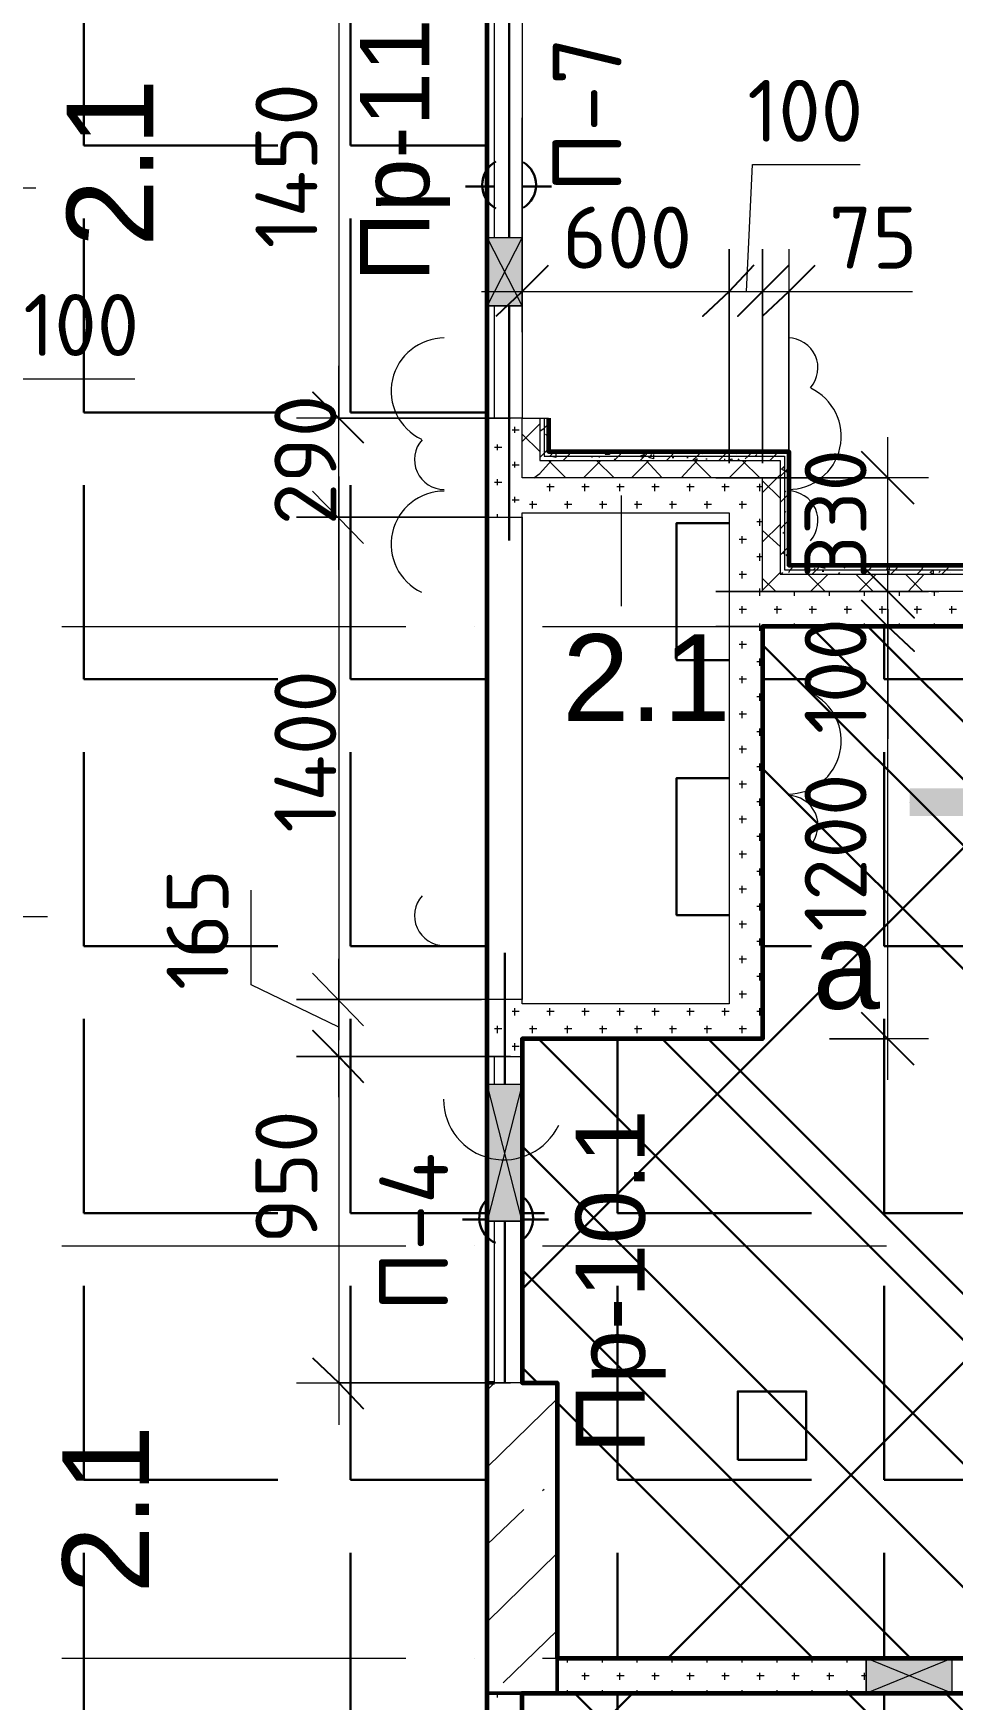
# Model space of a CAD drawing. Header units: millimetres. Extents: x -84737 to 172119, y -43083 to 59399.
# Drawn here: x 51026 to 53698, y 49759 to 54600 of the extents above; entities that cross this region are included whole.
import ezdxf

# ---------------------------------------------------------------- set-up
doc = ezdxf.new("R2010")
doc.units = ezdxf.units.MM
for name, color, linetype, lineweight in [('10) Плитка КР-3 300х300', 40, 'Continuous', 30), ('14) Плитка стены СТ-5.1', 3, 'Continuous', 60), ('19) Краска ПТ-5 потолок', 161, 'Continuous', 30), ('22) Шпакл. баз. фин. Потолок', 102, 'Continuous', 30)]:
    doc.layers.add(name, color=color, linetype=linetype, lineweight=lineweight)
for name, color, linetype in [('PDF _0', 7, 'Continuous'), ('PDF _Двери', 7, 'Continuous'), ('PDF _Марки', 7, 'Continuous'), ('PDF _Несущие колонны', 7, 'Continuous'), ('PDF _Обобщенные модели', 7, 'Continuous'), ('PDF _Обозначения', 7, 'Continuous'), ('PDF _Окна', 7, 'Continuous'), ('PDF _Оси', 7, 'Continuous'), ('PDF _Перекрытия', 7, 'Continuous'), ('PDF _Размеры', 7, 'Continuous'), ('PDF _Размеры-100', 7, 'Continuous'), ('PDF _Стены', 7, 'Continuous'), ('PDF _Текст', 7, 'Continuous'), ('PDF _Элементы узлов', 7, 'Continuous')]:
    doc.layers.add(name, color=color, linetype=linetype)
doc.layers.add('PDF _Изменения', color=7, linetype='Continuous', true_color=0xff22ff)
doc.styles.add('PDF GOSTCommon', font='arial.ttf')
doc.styles.add('PDF ISOCPEUR', font='isocpeur.ttf')
pattern_1 = [(0, (0, 0), (0, 775.335), [563.88, -211.455]), (90, (0, 0), (-775.335, 5e-14), [563.88, -211.455])]

msp = doc.modelspace()

# ---------------------------------------------------------------- hatches: boundary and pattern name
at = {"layer": '10) Плитка КР-3 300х300'}
h = msp.add_hatch(dxfattribs=at)
h.set_pattern_fill('ANGLE', color=256, scale=111)
h.set_pattern_definition(pattern_1)
h.paths.add_polyline_path([(47206.2, 50679.7), (44755.2, 50679.7), (44755.2, 45879.3), (46926.8, 45879.3), (46926.8, 46057.1), (47206.2, 46057.1)])
h.paths.add_polyline_path([(47206.2, 52876.7), (45305.5, 52876.7), (45305.5, 50798.3), (47206.2, 50798.3)])
h.paths.add_polyline_path([(50948.3, 52876.7), (47206.2, 52876.7), (47206.2, 51479.8), (50948.3, 51479.8)])
h.paths.add_polyline_path([(47544.8, 52978.3), (45305.5, 52978.3), (45305.5, 52876.7), (47544.8, 52876.7)])
h.paths.add_polyline_path([(52345.3, 55179.6), (50948.3, 55179.6), (50948.3, 45879.3), (52345.3, 45879.3)])
h.paths.add_polyline_path([(55905.4, 56678.2), (53695.7, 56678.2), (53695.7, 56504.6), (52197.1, 56504.6), (52197.1, 56678.2), (50948.3, 56678.2), (50948.3, 55179.6), (55808, 55179.6), (55808, 55327.8), (55905.4, 55327.8)])
h.paths.add_polyline_path([(55808, 52876.7), (55507.5, 52876.7), (55507.5, 51780.4), (54406.8, 51780.4), (54406.8, 52876.7), (54262.9, 52876.7), (53145.3, 52876.7), (53145.3, 51678.8), (52446.9, 51678.8), (52446.9, 50679.7), (52548.5, 50679.7), (52548.5, 49879.7), (55808, 49879.7)])
at = {"layer": '10) Плитка КР-3 300х300', "transparency": 33554687}
h = msp.add_hatch(dxfattribs=at)
h.set_pattern_fill('ANGLE', color=256, scale=111)
h.set_pattern_definition(pattern_1)
h.paths.add_polyline_path([(52446.9, 46979.9), (52446.9, 47077.3), (55808, 47077.3), (55808, 44228.3), (52946.4, 44228.3), (52946.4, 45777.7), (53246.9, 45777.7), (53246.9, 45976.7), (52446.9, 45976.7)])
h.paths.add_polyline_path([(52446.9, 48029.7), (52446.9, 49778.1), (55808, 49778.1), (55808, 47178.9), (53246.9, 47178.9), (53246.9, 48029.7)])
h.paths.add_polyline_path([(46304.5, 41878.9), (46304.5, 44499.3), (47455.9, 44478.1), (47455.9, 45599.9), (49504.8, 45599.9), (49504.8, 44258), (49758.8, 44258), (49777.8, 45777.7), (52264.8, 45777.7), (52264.8, 45104.6), (52264.8, 45100.4), (52844.8, 45100.4), (52844.8, 44126.7), (55808, 44126.7), (55808, 41878.9), (49758.8, 41878.9), (49758.8, 42958.4), (49504.8, 42958.4), (49504.8, 41878.9)])
h.paths.add_polyline_path([(44755.2, 42827.2), (44755.2, 45777.7), (47358.6, 45777.7), (47358.6, 44579.7), (46054.8, 44579.7), (46054.8, 42827.2)])
at = {"layer": '19) Краска ПТ-5 потолок'}
h = msp.add_hatch(dxfattribs=at)
h.set_pattern_fill('ANSI34', color=256, scale=80, angle=90)
h.paths.add_polyline_path([(52548.5, 49879.7), (55808, 49879.7), (55808, 52876.7), (53145.3, 52876.7), (53145.3, 51678.8), (52446.9, 51678.8), (52446.9, 50679.7), (52548.5, 50679.7)])
at = {"layer": '19) Краска ПТ-5 потолок', "transparency": 33554687}
h = msp.add_hatch(dxfattribs=at)
h.set_pattern_fill('ANSI34', color=256, scale=80, angle=90)
h.paths.add_polyline_path([(52446.9, 46979.9), (52446.9, 47077.3), (55808, 47077.3), (55808, 44228.3), (52946.4, 44228.3), (52946.4, 45777.7), (53246.9, 45777.7), (53246.9, 45976.7), (52446.9, 45976.7)])
h.paths.add_polyline_path([(52446.9, 48029.7), (52446.9, 49778.1), (55808, 49778.1), (55808, 47178.9), (53246.9, 47178.9), (53246.9, 48029.7)])
h.paths.add_polyline_path([(46304.5, 41878.9), (46304.5, 44499.3), (47455.9, 44478.1), (47455.9, 45599.9), (49504.8, 45599.9), (49504.8, 44258), (49758.8, 44258), (49777.8, 45777.7), (52264.8, 45777.7), (52264.8, 45104.6), (52264.8, 45100.4), (52844.8, 45100.4), (52844.8, 44126.7), (55808, 44126.7), (55808, 41878.9), (49758.8, 41878.9), (49758.8, 42958.4), (49504.8, 42958.4), (49504.8, 41878.9)])
h.paths.add_polyline_path([(44755.2, 42827.2), (44755.2, 45777.7), (47358.6, 45777.7), (47358.6, 44579.7), (46054.8, 44579.7), (46054.8, 42827.2)])
at = {"layer": '22) Шпакл. баз. фин. Потолок'}
h = msp.add_hatch(dxfattribs=at)
h.set_pattern_fill('ANSI37', color=256, scale=333)
h.paths.add_polyline_path([(52548.5, 49879.7), (55808, 49879.7), (55808, 52876.7), (53145.3, 52876.7), (53145.3, 51678.8), (52446.9, 51678.8), (52446.9, 50679.7), (52548.5, 50679.7)])
at = {"layer": '22) Шпакл. баз. фин. Потолок', "transparency": 33554687}
h = msp.add_hatch(dxfattribs=at)
h.set_pattern_fill('ANSI37', color=256, scale=333)
h.paths.add_polyline_path([(52446.9, 46979.9), (52446.9, 47077.3), (55808, 47077.3), (55808, 44228.3), (52946.4, 44228.3), (52946.4, 45777.7), (53246.9, 45777.7), (53246.9, 45976.7), (52446.9, 45976.7)])
h.paths.add_polyline_path([(52446.9, 48029.7), (52446.9, 49778.1), (55808, 49778.1), (55808, 47178.9), (53246.9, 47178.9), (53246.9, 48029.7)])
h.paths.add_polyline_path([(46304.5, 41878.9), (46304.5, 44499.3), (47455.9, 44478.1), (47455.9, 45599.9), (49504.8, 45599.9), (49504.8, 44258), (49758.8, 44258), (49777.8, 45777.7), (52264.8, 45777.7), (52264.8, 45104.6), (52264.8, 45100.4), (52844.8, 45100.4), (52844.8, 44126.7), (55808, 44126.7), (55808, 41878.9), (49758.8, 41878.9), (49758.8, 42958.4), (49504.8, 42958.4), (49504.8, 41878.9)])
h.paths.add_polyline_path([(44755.2, 42827.2), (44755.2, 45777.7), (47358.6, 45777.7), (47358.6, 44579.7), (46054.8, 44579.7), (46054.8, 42827.2)])

# ---------------------------------------------------------------- linework, layer by layer
at = {"layer": '10) Плитка КР-3 300х300'}
for points in [[(50948.3, 45879.3), (52345.3, 45879.3), (52345.3, 55179.6), (50948.3, 55179.6)], [(52548.5, 49879.7), (52548.5, 50679.7), (52446.9, 50679.7), (52446.9, 51678.8), (53145.3, 51678.8), (53145.3, 52876.7), (54262.9, 52876.7), (54406.8, 52876.7), (54406.8, 51780.4), (55507.5, 51780.4), (55507.5, 52876.7), (55808, 52876.7), (55808, 49879.7)], [(52446.9, 48029.7), (52446.9, 49778.1), (55808, 49778.1), (55808, 47178.9), (53246.9, 47178.9), (53246.9, 48029.7)]]:
    msp.add_lwpolyline(points, close=True, dxfattribs=at)
at = {"layer": '14) Плитка стены СТ-5.1'}
for points in [[(50948.3, 51479.8), (50948.3, 45879.3), (52345.3, 45879.3), (52345.3, 55179.6)], [(52523.1, 53482.1), (52523.1, 53384.7), (53221.5, 53384.7), (53221.5, 53054.5), (55731.8, 53054.5), (55731.8, 53427.1)]]:
    msp.add_lwpolyline(points, dxfattribs=at)
for points in [[(52548.5, 49879.7), (55808, 49879.7), (55808, 52876.7), (53145.3, 52876.7), (53145.3, 51678.8), (52446.9, 51678.8), (52446.9, 50679.7), (52548.5, 50679.7)], [(52446.9, 48029.7), (52446.9, 49778.1), (55808, 49778.1), (55808, 47178.9), (53246.9, 47178.9), (53246.9, 48029.7)]]:
    msp.add_lwpolyline(points, close=True, dxfattribs=at)
at = {"layer": 'PDF _0', "lineweight": 9}
for points in [[(51837.3, 53558.3), (51985.4, 53410.1)], [(51837.3, 51704.2), (51985.4, 51551.8)]]:
    msp.add_lwpolyline(points, dxfattribs=at)
for points in [[(51837.3, 53270.4), (51985.4, 53118)], [(51837.3, 51869.2), (51985.4, 51716.9)]]:
    msp.add_lwpolyline(points, close=True, dxfattribs=at)
at = {"layer": 'PDF _Двери', "lineweight": 18}
for points in [[(52366.4, 54007), (52366.4, 54934.1), (52446.9, 54934.1), (52446.9, 54007)], [(52446.9, 53808), (52446.9, 53482.1), (52366.4, 53482.1), (52366.4, 53808)], [(52366.4, 51547.5), (52366.4, 51628), (52446.9, 51628), (52446.9, 51547.5)], [(52446.9, 51149.6), (52446.9, 50679.7), (52366.4, 50679.7), (52366.4, 51149.6)]]:
    msp.add_lwpolyline(points, dxfattribs=at)
msp.add_lwpolyline([(52446.9, 53194.2), (52446.9, 51793.1), (52345.3, 51793.1), (52345.3, 53194.2)], close=True, dxfattribs=at)
at = {"layer": 'PDF _Изменения', "lineweight": 9}
for centre, radius, start, end in [((52220.4, 53560.4), 154.5, 89.9989, 244.7906), ((53219.4, 53628.1), 86.8, 318.1943, 89.9991), ((53219.4, 53429.2), 154.5, 269.9989, 64.7906), ((52220.4, 53361.4), 86.8, 138.1943, 269.9991), ((52220.4, 53115.9), 154.5, 89.9989, 244.7906), ((53219.4, 53183.7), 86.8, 318.1943, 89.9991), ((53219.4, 52544.4), 154.5, 269.9989, 64.7906), ((53219.4, 52298.9), 86.8, 318.1943, 89.9991), ((52220.4, 52036.5), 86.8, 138.1943, 269.9991), ((52393.9, 51503.1), 175.7, 179.9997, 334.7924)]:
    msp.add_arc(centre, radius, start, end, dxfattribs=at)
at = {"layer": 'PDF _Марки', "lineweight": 9}
for points in [[(50897.5, 54150.9), (51033, 54150.9)], [(52734.7, 53257.7), (52734.7, 52936)]]:
    msp.add_lwpolyline(points, dxfattribs=at)
at = {"layer": 'PDF _Несущие колонны', "lineweight": 9}
for points in [[(52345.3, 50658.6), (52366.4, 50679.7)], [(52345.3, 50434.2), (52548.5, 50633.2)], [(52506.1, 50366.5), (52510.4, 50370.7)], [(52345.3, 50209.8), (52451.1, 50311.4)], [(52345.3, 49985.5), (52548.5, 50184.4)], [(52391.8, 49807.7), (52548.5, 49960.1)]]:
    msp.add_lwpolyline(points, dxfattribs=at)
at = {"layer": 'PDF _Несущие колонны', "lineweight": 50}
msp.add_lwpolyline([(52366.4, 50679.7), (52345.3, 50679.7), (52345.3, 49778.1), (52548.5, 49778.1), (52548.5, 50679.7), (52446.9, 50679.7)], dxfattribs=at)
at = {"layer": 'PDF _Обобщенные модели', "lineweight": 30}
for points in [[(52408.8, 55179.6), (52408.8, 54007)], [(52366.4, 54155.2), (52281.8, 54155.2)], [(52531.5, 54155.2), (52446.9, 54155.2)], [(52408.8, 53808), (52408.8, 53126.5)], [(52396.1, 51547.5), (52396.1, 51928.5)], [(52273.3, 51153.8), (52345.3, 51153.8)], [(52396.1, 50679.7), (52396.1, 51149.6)], [(52446.9, 51153.8), (52523.1, 51153.8)]]:
    msp.add_lwpolyline(points, dxfattribs=at)
for centre, start, end in [((52408.8, 54159.5), 119.5478, 240.4522), ((52408.8, 54159.5), 301.6571, 58.3429), ((52400.3, 51158), 308.7817, 51.2183), ((52400.3, 51158), 130.8912, 246.9287)]:
    msp.add_arc(centre, 78.3, start, end, dxfattribs=at)
at = {"layer": 'PDF _Обозначения', "lineweight": 9}
msp.add_lwpolyline([(53572.9, 52364.5), (53572.9, 52364.5)], dxfattribs=at)
at = {"layer": 'PDF _Обозначения', "transparency": 33554559}
for points in [[(54169.8, 52406.9), (53572.9, 52406.9), (54169.8, 52326.4)], [(53572.9, 52406.9), (54169.8, 52326.4), (53572.9, 52326.4)]]:
    msp.add_solid(points, dxfattribs=at)
at = {"layer": 'PDF _Окна', "color": 8, "true_color": 0x808080, "transparency": 33554559}
for points in [[(52345.3, 54007), (52345.3, 53808), (52446.9, 54007)], [(52345.3, 53808), (52446.9, 54007), (52446.9, 53808)], [(52345.3, 51547.5), (52345.3, 51149.6), (52446.9, 51547.5)], [(52345.3, 51149.6), (52446.9, 51547.5), (52446.9, 51149.6)], [(53695.7, 49879.7), (53445.9, 49879.7), (53695.7, 49778.1)], [(53445.9, 49879.7), (53695.7, 49778.1), (53445.9, 49778.1)]]:
    msp.add_solid(points, dxfattribs=at)
at = {"layer": 'PDF _Оси', "lineweight": 9}
for points in [[(52345.3, 54197.5), (52345.3, 55200.8)], [(52345.3, 53998.5), (52345.3, 53998.5)], [(52345.3, 53194.2), (52345.3, 53799.6)], [(51109.2, 52876.7), (52108.2, 52876.7)], [(52307.2, 52876.7), (52307.2, 52876.7)], [(52506.1, 52876.7), (53505.2, 52876.7)], [(52345.3, 52085.1), (52345.3, 52682)], [(52345.3, 51886.2), (52345.3, 51886.2)], [(52345.3, 50684), (52345.3, 51683)], [(51109.2, 51077.6), (52108.2, 51077.6)], [(52307.2, 51077.6), (52307.2, 51077.6)], [(52506.1, 51077.6), (53505.2, 51077.6)], [(52345.3, 50485), (52345.3, 50485)], [(52345.3, 49282.8), (52345.3, 50286)], [(51109.2, 49879.7), (52108.2, 49879.7)], [(52307.2, 49879.7), (52307.2, 49879.7)], [(52506.1, 49879.7), (53505.2, 49879.7)]]:
    msp.add_lwpolyline(points, dxfattribs=at)
at = {"layer": 'PDF _Перекрытия', "lineweight": 30}
for points in [[(52345.3, 54934.1), (52345.3, 54007)], [(52345.3, 53808), (52345.3, 53482.1)], [(53048, 52779.4), (52895.6, 52779.4), (52895.6, 53177.3), (53048, 53177.3)], [(53048, 52038.6), (52895.6, 52038.6), (52895.6, 52436.5), (53048, 52436.5)], [(52345.3, 51628), (52345.3, 51547.5)], [(52345.3, 51149.6), (52345.3, 50679.7)]]:
    msp.add_lwpolyline(points, dxfattribs=at)
msp.add_lwpolyline([(53073.4, 50455.4), (53272.3, 50455.4), (53272.3, 50654.3), (53073.4, 50654.3)], close=True, dxfattribs=at)
at = {"layer": 'PDF _Размеры', "lineweight": 9}
for points in [[(51913.5, 53041.8), (51913.5, 53194.2), (51913.5, 53482.1), (51913.5, 53634.5)], [(52391.8, 53482.1), (51790.7, 53482.1)], [(51913.5, 53312.8), (51913.5, 51674.5)], [(51913.5, 51712.6), (51659.5, 51835.4), (51659.5, 52110.5)], [(51913.5, 51509.4), (51913.5, 51911.6)], [(52349.5, 51793.1), (51790.7, 51793.1), (52328.3, 51793.1)], [(52349.5, 51628), (51790.7, 51628)]]:
    msp.add_lwpolyline(points, dxfattribs=at)
msp.add_lwpolyline([(51790.7, 53194.2), (52349.5, 53194.2)], close=True, dxfattribs=at)
at = {"layer": 'PDF _Размеры-100', "lineweight": 9}
for points in [[(51913.5, 55298.1), (51913.5, 54934.1), (52413, 54934.1), (51790.7, 54934.1), (52413, 54934.1), (51913.5, 54934.1), (51913.5, 53482.1), (52413, 53482.1), (51790.7, 53482.1)], [(52446.9, 53731.9), (52446.9, 54354.1), (52446.9, 53850.4)], [(53098.8, 53850.4), (53115.7, 54218.7), (53429, 54218.7)], [(47527.9, 53596.4), (50516.5, 53596.4), (50597, 53596.4), (50846.7, 53596.4), (50846.7, 54095.9), (50846.7, 53477.9), (50846.7, 54095.9), (50846.7, 53596.4), (51066.8, 53596.4)], [(52328.3, 53850.4), (53048, 53850.4), (53145.3, 53850.4), (53145.3, 53350.9), (53145.3, 53973.1), (53145.3, 53350.9), (53145.3, 53850.4), (53340.1, 53850.4)], [(53221.5, 53973.1), (53221.5, 53350.9), (53221.5, 53850.4)], [(53183.4, 53850.4), (53352.8, 53850.4), (53581.4, 53850.4)], [(50897.5, 53596.4), (51011.8, 53596.4), (51320.8, 53596.4)], [(53509.4, 51560.2), (53509.4, 52876.7), (53509.4, 52978.3), (53009.9, 52978.3), (53627.9, 52978.3), (53009.9, 52978.3), (53509.4, 52978.3), (53509.4, 53427.1)], [(53627.9, 53308.5), (53009.9, 53308.5), (53509.4, 53308.5)], [(53509.4, 52927.5), (53509.4, 52864), (53509.4, 52550.8)], [(47426.3, 52034.3), (48446.5, 52034.3), (48696.3, 52034.3), (49648.7, 52034.3), (50046.6, 52034.3), (50046.6, 52318), (50046.6, 51915.8), (50046.6, 52318), (50046.6, 52034.3), (51066.8, 52034.3)], [(53627.9, 51678.8), (53340.1, 51678.8), (53509.4, 51678.8)], [(51790.7, 51628), (52413, 51628), (51913.5, 51628), (51913.5, 50557)], [(51790.7, 50679.7), (52413, 50679.7), (51913.5, 50679.7)]]:
    msp.add_lwpolyline(points, dxfattribs=at)
for points in [[(53048, 53850.4), (53048, 53350.9), (53048, 53973.1), (53048, 53350.9)], [(53509.4, 52876.7), (53009.9, 52876.7), (53627.9, 52876.7), (53009.9, 52876.7)]]:
    msp.add_lwpolyline(points, close=True, dxfattribs=at)
at = {"layer": 'PDF _Размеры-100', "lineweight": 25}
for points in [[(52370.7, 53778.4), (52446.9, 53850.4), (52523.1, 53926.6)], [(53145.3, 53778.4), (53221.5, 53850.4), (53297.7, 53926.6)], [(51837.3, 53558.3), (51913.5, 53482.1), (51985.4, 53410.1)], [(53585.6, 53232.3), (53509.4, 53308.5), (53433.2, 53384.7)], [(53585.6, 51602.6), (53509.4, 51678.8), (53433.2, 51755)], [(51837.3, 51704.2), (51913.5, 51628), (51985.4, 51551.8)], [(51837.3, 50751.7), (51913.5, 50679.7), (51985.4, 50603.5)]]:
    msp.add_lwpolyline(points, dxfattribs=at)
for points in [[(53119.9, 53926.6), (53048, 53850.4), (52971.8, 53778.4), (53048, 53850.4)], [(53221.5, 53926.6), (53145.3, 53850.4), (53073.4, 53778.4), (53145.3, 53850.4)], [(53433.2, 53054.5), (53509.4, 52978.3), (53585.6, 52902.1), (53509.4, 52978.3)], [(53433.2, 52952.9), (53509.4, 52876.7), (53585.6, 52804.8), (53509.4, 52876.7)]]:
    msp.add_lwpolyline(points, close=True, dxfattribs=at)
at = {"layer": 'PDF _Стены', "lineweight": 18}
for points in [[(52366.4, 53482.1), (52345.3, 53482.1), (52345.3, 53194.2)], [(55736.1, 52978.3), (53145.3, 52978.3), (53145.3, 53308.5), (52446.9, 53308.5), (52446.9, 53482.1), (52523.1, 53482.1), (52523.1, 53384.7), (53221.5, 53384.7), (53221.5, 53054.5), (55731.8, 53054.5), (55731.8, 53427.1), (55808, 53427.1)], [(52497.7, 53482.1), (52497.7, 53359.3), (53196.1, 53359.3), (53196.1, 53029.1), (55757.2, 53029.1), (55757.2, 53427.1)], [(52510.4, 53482.1), (52510.4, 53372), (53208.8, 53372), (53208.8, 53041.8), (55744.5, 53041.8), (55744.5, 53427.1)], [(52446.9, 51628), (52446.9, 51678.8), (53145.3, 51678.8), (53145.3, 52876.7), (55736.1, 52876.7)], [(52345.3, 52597.4), (52345.3, 51628), (52366.4, 51628)], [(53445.9, 49879.7), (52548.5, 49879.7), (52548.5, 49778.1), (53445.9, 49778.1)], [(53695.7, 49778.1), (54487.3, 49778.1), (54487.3, 49879.7)], [(54457.6, 49879.7), (53695.7, 49879.7)], [(52446.9, 49079.6), (52446.9, 49778.1), (52345.3, 49778.1), (52345.3, 49079.6), (52366.4, 49079.6)]]:
    msp.add_lwpolyline(points, dxfattribs=at)
at = {"layer": 'PDF _Стены', "lineweight": 9}
for points in [[(52417.2, 53448.2), (52438.4, 53448.2)], [(52425.7, 53439.8), (52425.7, 53456.7)], [(52446.9, 53414.4), (52497.7, 53465.2)], [(52497.7, 53444), (52510.4, 53452.5), (52523.1, 53465.2)], [(52366.4, 53397.4), (52387.6, 53397.4)], [(52374.9, 53389), (52374.9, 53405.9)], [(52497.7, 53384.7), (52446.9, 53435.5)], [(52514.6, 53435.5), (52518.8, 53431.3)], [(52425.7, 53338.2), (52425.7, 53355.1)], [(52480.7, 53308.5), (52497.7, 53321.2), (52531.5, 53359.3)], [(52497.7, 53367.8), (52510.4, 53380.5), (52523.1, 53393.2)], [(52506.1, 53384.7), (52506.1, 53384.7)], [(52523.1, 53380.5), (52527.3, 53380.5)], [(52573.9, 53308.5), (52523.1, 53359.3)], [(52535.8, 53384.7), (52540, 53380.5), (52544.2, 53384.7), (52544.2, 53372), (52544.2, 53367.8), (52527.3, 53372), (52540, 53384.7)], [(52565.4, 53359.3), (52578.1, 53372), (52590.8, 53384.7)], [(52582.3, 53359.3), (52582.3, 53359.3)], [(52599.3, 53380.5), (52603.5, 53380.5)], [(52624.7, 53308.5), (52675.5, 53359.3)], [(52650.1, 53367.8), (52650.1, 53372)], [(52662.8, 53384.7), (52662.8, 53384.7)], [(52713.6, 53308.5), (52662.8, 53359.3)], [(52671.2, 53372), (52671.2, 53372)], [(52671.2, 53367.8), (52671.2, 53372)], [(52700.9, 53384.7), (52700.9, 53376.3), (52688.2, 53376.3), (52696.6, 53384.7)], [(52696.6, 53376.3), (52696.6, 53376.3)], [(52713.6, 53359.3), (52726.3, 53372), (52739, 53384.7)], [(52713.6, 53363.6), (52717.8, 53359.3)], [(52764.4, 53384.7), (52764.4, 53384.7)], [(52764.4, 53308.5), (52815.2, 53359.3)], [(52789.8, 53359.3), (52802.5, 53372), (52815.2, 53384.7)], [(52789.8, 53372), (52798.2, 53367.8), (52798.2, 53372), (52802.5, 53376.3), (52789.8, 53372), (52794, 53372)], [(52853.3, 53308.5), (52806.7, 53359.3)], [(52827.9, 53376.3), (52827.9, 53372), (52827.9, 53363.6), (52815.2, 53367.8), (52819.4, 53372), (52823.6, 53376.3)], [(52819.4, 53380.5), (52819.4, 53380.5)], [(52865.9, 53359.3), (52878.6, 53372), (52891.3, 53384.7)], [(52882.9, 53367.8), (52887.1, 53367.8)], [(52908.3, 53308.5), (52954.8, 53359.3), (52954.8, 53363.6), (52946.4, 53359.3), (52997.2, 53308.5)], [(52925.2, 53367.8), (52929.4, 53367.8)], [(52942.1, 53359.3), (52954.8, 53372), (52967.5, 53384.7)], [(52963.3, 53359.3), (52967.5, 53359.3)], [(52971.8, 53376.3), (52971.8, 53376.3)], [(52980.2, 53363.6), (52984.5, 53363.6)], [(53018.3, 53359.3), (53031, 53372), (53043.7, 53384.7)], [(53035.3, 53359.3), (53035.3, 53363.6)], [(53039.5, 53384.7), (53039.5, 53384.7)], [(53043.7, 53359.3), (53056.4, 53363.6), (53056.4, 53359.3)], [(53048, 53308.5), (53098.8, 53359.3)], [(53069.1, 53376.3), (53069.1, 53376.3)], [(53073.4, 53363.6), (53077.6, 53359.3)], [(53136.9, 53308.5), (53086.1, 53359.3)], [(53094.5, 53363.6), (53103, 53372), (53115.7, 53384.7)], [(53124.2, 53372), (53128.4, 53376.3)], [(53132.6, 53380.5), (53136.9, 53380.5)], [(53166.5, 53359.3), (53179.2, 53372), (53191.9, 53384.7)], [(52374.9, 53287.4), (52374.9, 53304.3)], [(52417.2, 53346.6), (52438.4, 53346.6)], [(53145.3, 53266.2), (53196.1, 53317)], [(53196.1, 53249.3), (53145.3, 53300.1)], [(53196.1, 53312.8), (53208.8, 53325.5), (53221.5, 53338.2)], [(53213.1, 53325.5), (53217.3, 53329.7)], [(53217.3, 53342.4), (53217.3, 53342.4)], [(52366.4, 53295.8), (52387.6, 53295.8)], [(52425.7, 53236.6), (52425.7, 53253.5)], [(52518.8, 53283.1), (52540, 53283.1)], [(52527.3, 53270.4), (52527.3, 53291.6)], [(52620.4, 53283.1), (52641.6, 53283.1)], [(52628.9, 53270.4), (52628.9, 53291.6)], [(52722, 53283.1), (52743.2, 53283.1)], [(52730.5, 53270.4), (52730.5, 53291.6)], [(52823.6, 53283.1), (52844.8, 53283.1)], [(52832.1, 53270.4), (52832.1, 53291.6)], [(52925.2, 53283.1), (52946.4, 53283.1)], [(52933.7, 53270.4), (52933.7, 53291.6)], [(53026.8, 53283.1), (53048, 53283.1)], [(53035.3, 53270.4), (53035.3, 53291.6)], [(53128.4, 53283.1), (53145.3, 53283.1)], [(53136.9, 53270.4), (53136.9, 53291.6)], [(53196.1, 53236.6), (53208.8, 53249.3), (53221.5, 53262)], [(53208.8, 53266.2), (53213.1, 53270.4)], [(52417.2, 53245), (52438.4, 53245)], [(52468, 53232.3), (52489.2, 53232.3)], [(52476.5, 53219.6), (52476.5, 53240.8)], [(52569.6, 53232.3), (52590.8, 53232.3)], [(52578.1, 53219.6), (52578.1, 53240.8)], [(52671.2, 53232.3), (52692.4, 53232.3)], [(52679.7, 53219.6), (52679.7, 53240.8)], [(52772.8, 53232.3), (52794, 53232.3)], [(52781.3, 53219.6), (52781.3, 53240.8)], [(52874.4, 53232.3), (52895.6, 53232.3)], [(52882.9, 53219.6), (52882.9, 53240.8)], [(52976, 53232.3), (52997.2, 53232.3)], [(52984.5, 53219.6), (52984.5, 53240.8)], [(53077.6, 53232.3), (53098.8, 53232.3)], [(53086.1, 53219.6), (53086.1, 53240.8)], [(53208.8, 53206.9), (53213.1, 53211.2)], [(53208.8, 53206.9), (53208.8, 53206.9)], [(52366.4, 53194.2), (52387.6, 53194.2)], [(52374.9, 53194.2), (52374.9, 53202.7)], [(53128.4, 53181.5), (53145.3, 53181.5)], [(53136.9, 53168.8), (53136.9, 53190)], [(53145.3, 53122.3), (53196.1, 53173.1)], [(53196.1, 53109.6), (53145.3, 53156.1)], [(53196.1, 53160.4), (53208.8, 53173.1), (53221.5, 53185.8)], [(53196.1, 53168.8), (53196.1, 53168.8)], [(53077.6, 53130.7), (53098.8, 53130.7)], [(53086.1, 53118), (53086.1, 53139.2)], [(53196.1, 53084.2), (53208.8, 53096.9), (53221.5, 53109.6)], [(53204.6, 53147.7), (53208.8, 53151.9)], [(53128.4, 53079.9), (53145.3, 53079.9)], [(53136.9, 53067.2), (53136.9, 53088.4)], [(53204.6, 53088.4), (53208.8, 53092.6)], [(53221.5, 53088.4), (53213.1, 53084.2), (53221.5, 53079.9)], [(53217.3, 53101.1), (53217.3, 53101.1)], [(53077.6, 53029.1), (53098.8, 53029.1)], [(53086.1, 53016.4), (53086.1, 53037.6)], [(53145.3, 52982.6), (53191.9, 53029.1), (53196.1, 53033.4)], [(53183.4, 52978.3), (53145.3, 53016.4)], [(53200.4, 53029.1), (53204.6, 53033.4)], [(53221.5, 53033.4), (53225.8, 53041.8), (53238.5, 53054.5)], [(53327.4, 52978.3), (53276.6, 53029.1)], [(53285, 52978.3), (53335.8, 53029.1)], [(53289.3, 53029.1), (53302, 53041.8), (53314.7, 53054.5), (53310.4, 53050.3), (53327.4, 53046.1)], [(53293.5, 53041.8), (53297.7, 53046.1)], [(53318.9, 53037.6), (53323.1, 53037.6)], [(53327.4, 53050.3), (53327.4, 53054.5)], [(53361.2, 53041.8), (53365.5, 53041.8)], [(53365.5, 53029.1), (53369.7, 53033.4)], [(53378.2, 53054.5), (53386.6, 53054.5)], [(53382.4, 53046.1), (53386.6, 53050.3)], [(53386.6, 53054.5), (53386.6, 53054.5)], [(53467.1, 52978.3), (53416.3, 53029.1)], [(53424.7, 52978.3), (53475.5, 53029.1)], [(53429, 53050.3), (53433.2, 53050.3)], [(53441.7, 53029.1), (53454.4, 53041.8), (53467.1, 53054.5)], [(53441.7, 53037.6), (53441.7, 53037.6)], [(53509.4, 53029.1), (53513.6, 53033.4)], [(53513.6, 53029.1), (53513.6, 53037.6)], [(53517.9, 53029.1), (53530.6, 53041.8), (53543.3, 53054.5)], [(53611, 52978.3), (53560.2, 53029.1)], [(53568.7, 52978.3), (53615.2, 53029.1)], [(53594.1, 53029.1), (53606.8, 53041.8), (53615.2, 53054.5)], [(53640.6, 53041.8), (53640.6, 53041.8)], [(53640.6, 53041.8), (53640.6, 53041.8)], [(53657.6, 53033.4), (53661.8, 53037.6)], [(53666, 53029.1), (53678.7, 53041.8), (53691.4, 53054.5)], [(53691.4, 53033.4), (53691.4, 53033.4)], [(53128.4, 52978.3), (53145.3, 52978.3), (53149.6, 52978.3)], [(53136.9, 52965.6), (53136.9, 52986.8)], [(53230, 52978.3), (53251.2, 52978.3)], [(53238.5, 52965.6), (53238.5, 52978.3)], [(53331.6, 52978.3), (53352.8, 52978.3)], [(53340.1, 52965.6), (53340.1, 52978.3)], [(53433.2, 52978.3), (53454.4, 52978.3)], [(53441.7, 52965.6), (53441.7, 52978.3)], [(53534.8, 52978.3), (53556, 52978.3)], [(53543.3, 52965.6), (53543.3, 52978.3)], [(53636.4, 52978.3), (53657.6, 52978.3)], [(53644.9, 52965.6), (53644.9, 52978.3)], [(53077.6, 52927.5), (53098.8, 52927.5)], [(53086.1, 52914.8), (53086.1, 52936)], [(53179.2, 52927.5), (53200.4, 52927.5)], [(53187.7, 52914.8), (53187.7, 52936)], [(53280.8, 52927.5), (53302, 52927.5)], [(53289.3, 52914.8), (53289.3, 52936)], [(53382.4, 52927.5), (53403.6, 52927.5)], [(53390.9, 52914.8), (53390.9, 52936)], [(53484, 52927.5), (53505.2, 52927.5)], [(53492.5, 52914.8), (53492.5, 52936)], [(53585.6, 52927.5), (53606.8, 52927.5)], [(53594.1, 52914.8), (53594.1, 52936)], [(53687.2, 52927.5), (53708.4, 52927.5)], [(53695.7, 52914.8), (53695.7, 52936)], [(53128.4, 52876.7), (53145.3, 52876.7)], [(53136.9, 52864), (53136.9, 52885.2)], [(53238.5, 52876.7), (53238.5, 52885.2)], [(53340.1, 52876.7), (53340.1, 52885.2)], [(53441.7, 52876.7), (53441.7, 52885.2)], [(53543.3, 52876.7), (53543.3, 52885.2)], [(53644.9, 52876.7), (53644.9, 52885.2)], [(53077.6, 52825.9), (53098.8, 52825.9)], [(53086.1, 52813.3), (53086.1, 52834.4)], [(53128.4, 52775.2), (53145.3, 52775.2)], [(53136.9, 52762.5), (53136.9, 52783.6)], [(53077.6, 52724.4), (53098.8, 52724.4)], [(53086.1, 52711.7), (53086.1, 52732.8)], [(53128.4, 52673.6), (53145.3, 52673.6)], [(53136.9, 52660.9), (53136.9, 52682)], [(53077.6, 52622.8), (53098.8, 52622.8)], [(53086.1, 52610.1), (53086.1, 52631.2)], [(53136.9, 52559.3), (53136.9, 52580.4)], [(53086.1, 52508.5), (53086.1, 52529.6)], [(53128.4, 52572), (53145.3, 52572)], [(53077.6, 52521.2), (53098.8, 52521.2)], [(53136.9, 52457.7), (53136.9, 52478.8)], [(53128.4, 52470.4), (53145.3, 52470.4)], [(53077.6, 52419.6), (53098.8, 52419.6)], [(53086.1, 52406.9), (53086.1, 52428)], [(53128.4, 52368.8), (53145.3, 52368.8)], [(53136.9, 52356.1), (53136.9, 52377.2)], [(53077.6, 52318), (53098.8, 52318)], [(53086.1, 52305.3), (53086.1, 52326.4)], [(53128.4, 52267.2), (53145.3, 52267.2)], [(53136.9, 52254.5), (53136.9, 52275.6)], [(53077.6, 52216.4), (53098.8, 52216.4)], [(53086.1, 52203.7), (53086.1, 52224.8)], [(53128.4, 52165.6), (53145.3, 52165.6)], [(53136.9, 52152.9), (53136.9, 52174)], [(53077.6, 52114.8), (53098.8, 52114.8)], [(53086.1, 52102.1), (53086.1, 52123.2)], [(53128.4, 52064), (53145.3, 52064)], [(53136.9, 52051.3), (53136.9, 52072.4)], [(53077.6, 52013.2), (53098.8, 52013.2)], [(53086.1, 52000.5), (53086.1, 52021.6)], [(53128.4, 51962.4), (53145.3, 51962.4)], [(53136.9, 51949.7), (53136.9, 51970.8)], [(53077.6, 51911.6), (53098.8, 51911.6)], [(53086.1, 51898.9), (53086.1, 51920)], [(53128.4, 51860.8), (53145.3, 51860.8)], [(53136.9, 51848.1), (53136.9, 51869.2)], [(53077.6, 51810), (53098.8, 51810)], [(53086.1, 51797.3), (53086.1, 51818.5)], [(52417.2, 51759.2), (52438.4, 51759.2)], [(52425.7, 51746.5), (52425.7, 51767.7)], [(52518.8, 51759.2), (52540, 51759.2)], [(52527.3, 51746.5), (52527.3, 51767.7)], [(52620.4, 51759.2), (52641.6, 51759.2)], [(52628.9, 51746.5), (52628.9, 51767.7)], [(52722, 51759.2), (52743.2, 51759.2)], [(52730.5, 51746.5), (52730.5, 51767.7)], [(52823.6, 51759.2), (52844.8, 51759.2)], [(52832.1, 51746.5), (52832.1, 51767.7)], [(52925.2, 51759.2), (52946.4, 51759.2)], [(52933.7, 51746.5), (52933.7, 51767.7)], [(53026.8, 51759.2), (53048, 51759.2)], [(53035.3, 51746.5), (53035.3, 51767.7)], [(53128.4, 51759.2), (53145.3, 51759.2)], [(53136.9, 51746.5), (53136.9, 51767.7)], [(52366.4, 51708.4), (52387.6, 51708.4)], [(52374.9, 51695.7), (52374.9, 51716.9)], [(52468, 51708.4), (52489.2, 51708.4)], [(52476.5, 51695.7), (52476.5, 51716.9)], [(52569.6, 51708.4), (52590.8, 51708.4)], [(52578.1, 51695.7), (52578.1, 51716.9)], [(52671.2, 51708.4), (52692.4, 51708.4)], [(52679.7, 51695.7), (52679.7, 51716.9)], [(52772.8, 51708.4), (52794, 51708.4)], [(52781.3, 51695.7), (52781.3, 51716.9)], [(52874.4, 51708.4), (52895.6, 51708.4)], [(52882.9, 51695.7), (52882.9, 51716.9)], [(52976, 51708.4), (52997.2, 51708.4)], [(52984.5, 51695.7), (52984.5, 51716.9)], [(53077.6, 51708.4), (53098.8, 51708.4)], [(53086.1, 51695.7), (53086.1, 51716.9)], [(52417.2, 51657.6), (52438.4, 51657.6)], [(52425.7, 51644.9), (52425.7, 51666.1)], [(52578.1, 49867), (52578.1, 49879.7)], [(52679.7, 49867), (52679.7, 49879.7)], [(52781.3, 49867), (52781.3, 49879.7)], [(52882.9, 49867), (52882.9, 49879.7)], [(52984.5, 49867), (52984.5, 49879.7)], [(53086.1, 49867), (53086.1, 49879.7)], [(53187.7, 49867), (53187.7, 49879.7)], [(53289.3, 49867), (53289.3, 49879.7)], [(53390.9, 49867), (53390.9, 49879.7)], [(52620.4, 49828.9), (52641.6, 49828.9)], [(52628.9, 49816.2), (52628.9, 49837.3)], [(52722, 49828.9), (52743.2, 49828.9)], [(52730.5, 49816.2), (52730.5, 49837.3)], [(52823.6, 49828.9), (52844.8, 49828.9)], [(52832.1, 49816.2), (52832.1, 49837.3)], [(52925.2, 49828.9), (52946.4, 49828.9)], [(52933.7, 49816.2), (52933.7, 49837.3)], [(53026.8, 49828.9), (53048, 49828.9)], [(53035.3, 49816.2), (53035.3, 49837.3)], [(53128.4, 49828.9), (53149.6, 49828.9)], [(53136.9, 49816.2), (53136.9, 49837.3)], [(53230, 49828.9), (53251.2, 49828.9)], [(53238.5, 49816.2), (53238.5, 49837.3)], [(53331.6, 49828.9), (53352.8, 49828.9)], [(53340.1, 49816.2), (53340.1, 49837.3)], [(53433.2, 49828.9), (53445.9, 49828.9)], [(53441.7, 49816.2), (53441.7, 49837.3)], [(52366.4, 49778.1), (52387.6, 49778.1)], [(52374.9, 49765.4), (52374.9, 49778.1)], [(52578.1, 49778.1), (52578.1, 49786.5)], [(52679.7, 49778.1), (52679.7, 49786.5)], [(52781.3, 49778.1), (52781.3, 49786.5)], [(52882.9, 49778.1), (52882.9, 49786.5)], [(52984.5, 49778.1), (52984.5, 49786.5)], [(53086.1, 49778.1), (53086.1, 49786.5)], [(53187.7, 49778.1), (53187.7, 49786.5)], [(53289.3, 49778.1), (53289.3, 49786.5)], [(53390.9, 49778.1), (53390.9, 49786.5)]]:
    msp.add_lwpolyline(points, dxfattribs=at)
for points in [[(53208.8, 53329.7), (53208.8, 53338.2), (53208.8, 53342.4), (53200.4, 53333.9)], [(53513.6, 53054.5), (53513.6, 53041.8), (53505.2, 53041.8)], [(53640.6, 53041.8), (53640.6, 53029.1), (53632.2, 53033.4)]]:
    msp.add_lwpolyline(points, close=True, dxfattribs=at)
at = {"layer": 'PDF _Стены', "lineweight": 18}
msp.add_lwpolyline([(52446.9, 51780.4), (52446.9, 53206.9), (53048, 53206.9), (53048, 51780.4)], close=True, dxfattribs=at)
at = {"layer": 'PDF _Элементы узлов', "lineweight": 9}
for points in [[(52446.9, 53808), (52345.3, 53808), (52345.3, 54007), (52446.9, 54007), (52345.3, 53808), (52446.9, 53808), (52345.3, 54007), (52446.9, 54007)], [(52446.9, 51149.6), (52345.3, 51149.6), (52345.3, 51547.5), (52446.9, 51547.5), (52345.3, 51149.6), (52446.9, 51149.6), (52345.3, 51547.5), (52446.9, 51547.5)], [(53445.9, 49778.1), (53445.9, 49879.7), (53695.7, 49879.7), (53695.7, 49778.1), (53445.9, 49879.7), (53445.9, 49778.1), (53695.7, 49879.7), (53695.7, 49778.1)]]:
    msp.add_lwpolyline(points, close=True, dxfattribs=at)

# ---------------------------------------------------------------- texts
at = {"layer": 'PDF _Текст', "attachment_point": 4, "rotation": 90}
for s, insert, char_height, style in [('Пр-11.2', (52106.3, 53878), 201.27, 'PDF GOSTCommon'), ('П-7', (52635.3, 54136.2), 200, 'PDF ISOCPEUR'), ('2.1', (51249.1, 53979.6), 251.59, 'PDF GOSTCommon'), ('1450', (51761.6, 53975.3), 180, 'PDF ISOCPEUR'), ('290', (51816.6, 53171), 180, 'PDF ISOCPEUR'), ('1200 100 330', (53357.5, 51989.9), 180.001, 'PDF ISOCPEUR'), ('1400', (51816.6, 52277.8), 180, 'PDF ISOCPEUR'), ('165', (51503.3, 51820.6), 180, 'PDF ISOCPEUR'), ('950', (51761.6, 51084), 180, 'PDF ISOCPEUR'), ('Пр-10.1', (52732.8, 50474.4), 201.27, 'PDF GOSTCommon'), ('П-4', (52131.6, 50885), 200, 'PDF ISOCPEUR'), ('2.1', (51236.4, 50067.9), 251.59, 'PDF GOSTCommon')]:
    msp.add_mtext(s, dxfattribs=dict(at, insert=insert, char_height=char_height, style=style))
at = {"layer": 'PDF _Текст', "attachment_point": 4}
for s, insert, char_height, style in [('100', (53100.9, 54374.9), 180, 'PDF ISOCPEUR'), ('600', (52563.3, 54006.6), 180, 'PDF ISOCPEUR'), ('75', (53338, 54006.6), 180, 'PDF ISOCPEUR'), ('100', (50997, 53752.6), 180, 'PDF ISOCPEUR'), ('2.1', (52563.3, 52728.4), 251.59, 'PDF GOSTCommon'), ('а', (53291.4, 51890.2), 251.6, 'PDF GOSTCommon')]:
    msp.add_mtext(s, dxfattribs=dict(at, insert=insert, char_height=char_height, style=style))

doc.saveas('drawing.dxf')
